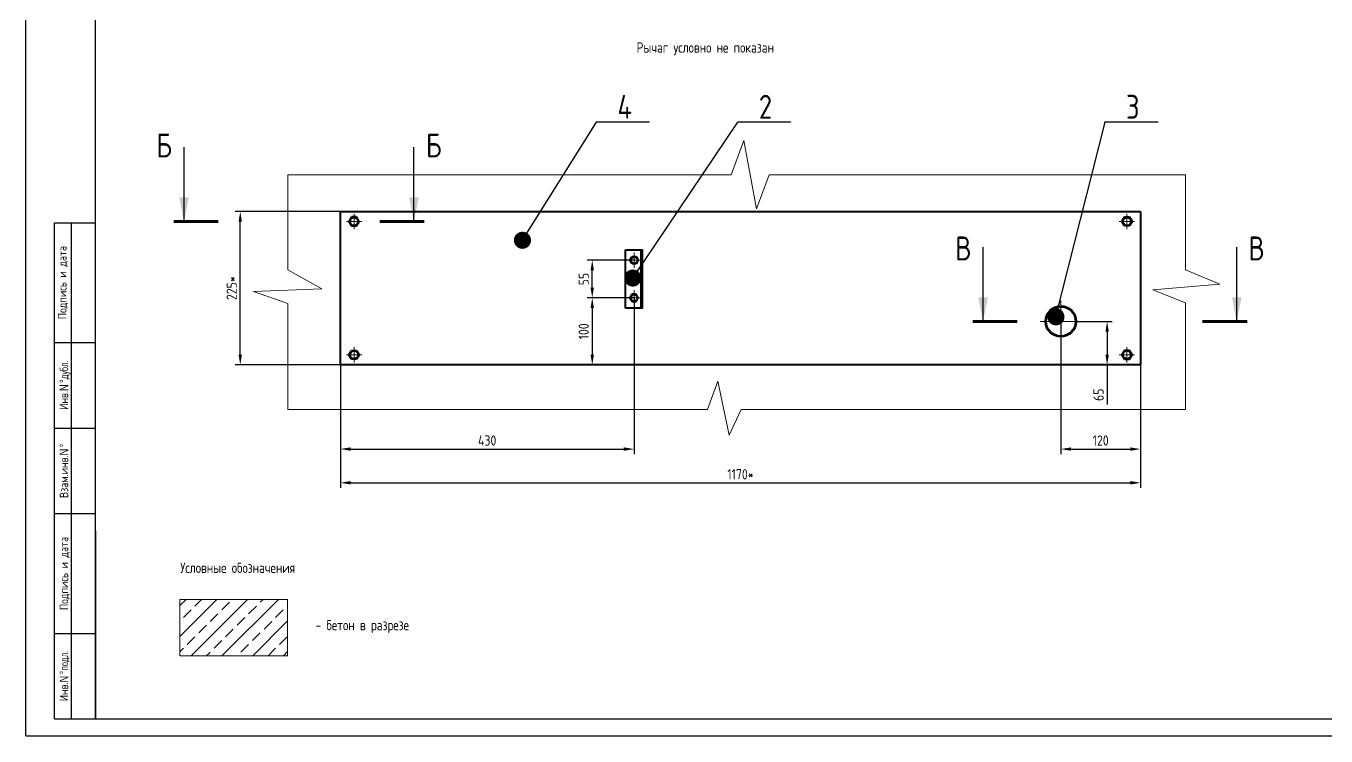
# Model space of a CAD drawing. Header units: millimetres. Extents: x 0 to 1611, y 0 to 420.
# Drawn here: x 0 to 380.1, y 0 to 207.5 of the extents above; entities that cross this region are included whole.
import ezdxf

# ---------------------------------------------------------------- set-up
doc = ezdxf.new("R2010")
doc.units = ezdxf.units.MM
doc.header["$LTSCALE"] = 32.67
doc.header["$PDMODE"] = 3
doc.header["$PDSIZE"] = 0.3125
doc.linetypes.add('CENTER', pattern=[0.6, 0.375, -0.075, 0.075, -0.075])
doc.linetypes.add('Сплошная', pattern=[0])
doc.layers.get('0').update_dxf_attribs({"color": 6, "linetype": 'CONTINUOUS', "lineweight": 25})
doc.layers.get('Defpoints').update_dxf_attribs({"linetype": 'CONTINUOUS', "lineweight": 18})
for name, color, linetype, lineweight in [('3_ALL_AXES', 7, 'CONTINUOUS', 18), ('9_ALL_NOTES', 3, 'CONTINUOUS', 25), ('Основной', 170, 'CONTINUOUS', 40), ('размер', 12, 'CONTINUOUS', 18)]:
    doc.layers.add(name, color=color, linetype=linetype, lineweight=lineweight)
doc.styles.get("Standard").update_dxf_attribs({"font": ''})
doc.styles.add('Style1', font='romans.shx', dxfattribs={"width": 0.8})
doc.styles.get('STANDARD').set_extended_font_data('GostAproe')
doc.dimstyles.get("Standard").update_dxf_attribs({"dimtxt": 4, "dimasz": 5, "dimexe": 2, "dimexo": 0, "dimtad": 1, "dimdec": 4, "dimdsep": 46, "dimtxsty": 'STANDARD', "dimblk": '_FILLED', "dimblk1": '_FILLED', "dimblk2": '_FILLED', "dimcen": 0.09, "dimadec": 4, "dimazin": 2, "dimtol": 1, "dimtp": 0.0001, "dimtm": 0.0001, "dimtfac": 1, "dimtdec": 4, "dimtofl": 0, "dimtmove": 0, "dimatfit": 3, "dimldrblk": '_FILLED', "dimfxl": 1, "dimtolj": 1, "dimarcsym": 0})
doc.dimstyles.new('Копия LIN1', dxfattribs={"dimtxt": 3, "dimasz": 3, "dimexe": 1.5, "dimexo": 0, "dimgap": 1, "dimtad": 1, "dimdec": 0, "dimlfac": 5, "dimzin": 12, "dimdsep": 46, "dimtxsty": 'Style1', "dimcen": 0, "dimclrt": 3, "dimadec": 0, "dimazin": 0, "dimtfac": 1, "dimtdec": 0, "dimtmove": 0, "dimatfit": 3, "dimfxl": 1, "dimtolj": 1, "dimtzin": 12, "dimarcsym": 0})

# ---------------------------------------------------------------- blocks, each defined once
blk = doc.blocks.new('*D67')
at = {"color": 0, "linetype": 'Continuous', "lineweight": -2, "transparency": 16777216}
for p, q in [((307.1, 121.16), (317.64, 121.16)), ((316.14, 118.16), (316.14, 111.48)), ((307.08, 108.48), (317.64, 108.48)), ((316.14, 108.48), (316.14, 96.83))]:
    blk.add_line(p, q, dxfattribs=at)
at = {"color": 0, "linetype": 'Continuous', "transparency": 16777216}
for points in [[(315.64, 118.16), (316.64, 118.16), (316.14, 121.16)], [(315.64, 111.48), (316.64, 111.48), (316.14, 108.48)]]:
    blk.add_solid(points, dxfattribs=at)
at = {"layer": 'Defpoints', "color": 0, "linetype": 'Continuous', "transparency": 16777216}
for p in [(307.1, 121.16), (307.08, 108.48), (316.14, 108.48)]:
    blk.add_point(p, dxfattribs=at)
at = {"color": 3, "linetype": 'Continuous', "transparency": 16777216, "insert": (313.64, 99.72), "char_height": 3, "attachment_point": 5, "rotation": 90, "style": 'Style1'}
blk.add_mtext('\\A1;65', dxfattribs=at)
blk = doc.blocks.new('*D68')
at = {"color": 0, "linetype": 'Сплошная', "lineweight": -2, "transparency": 16777216}
for p, q in [((91.92, 153.28), (61.15, 153.28)), ((62.65, 111.48), (62.65, 150.28)), ((91.92, 108.48), (61.15, 108.48))]:
    blk.add_line(p, q, dxfattribs=at)
at = {"color": 0, "linetype": 'Сплошная', "transparency": 16777216}
for points in [[(62.15, 150.28), (63.15, 150.28), (62.65, 153.28)], [(62.15, 111.48), (63.15, 111.48), (62.65, 108.48)]]:
    blk.add_solid(points, dxfattribs=at)
at = {"layer": 'Defpoints', "color": 0, "linetype": 'Сплошная', "transparency": 16777216}
for p in [(62.65, 153.28), (91.92, 153.28), (91.92, 108.48)]:
    blk.add_point(p, dxfattribs=at)
at = {"color": 3, "linetype": 'Сплошная', "transparency": 16777216, "insert": (60.15, 130.88), "char_height": 3, "attachment_point": 5, "rotation": 90, "style": 'Style1'}
blk.add_mtext('\\A1;225*', dxfattribs=at)
blk = doc.blocks.new('*D69')
at = {"color": 0, "linetype": 'Сплошная', "lineweight": -2, "transparency": 16777216}
for p, q in [((91.92, 108.48), (91.92, 72.5)), ((325.92, 108.48), (325.92, 72.5)), ((94.92, 74), (322.92, 74))]:
    blk.add_line(p, q, dxfattribs=at)
at = {"color": 0, "linetype": 'Сплошная', "transparency": 16777216}
for points in [[(94.92, 74.5), (94.92, 73.5), (91.92, 74)], [(322.92, 74.5), (322.92, 73.5), (325.92, 74)]]:
    blk.add_solid(points, dxfattribs=at)
at = {"layer": 'Defpoints', "color": 0, "linetype": 'Сплошная', "transparency": 16777216}
for p in [(91.92, 108.48), (325.92, 108.48), (325.92, 74)]:
    blk.add_point(p, dxfattribs=at)
at = {"color": 3, "linetype": 'Сплошная', "transparency": 16777216, "insert": (208.92, 76.5), "char_height": 3, "attachment_point": 5, "style": 'Style1'}
blk.add_mtext('\\A1;1170*', dxfattribs=at)
blk = doc.blocks.new('_FILLED')
at = {"color": 0, "linetype": 'ByBlock'}
blk.add_solid([(0, 0), (-1, 0.2), (-1, -0.2)], dxfattribs=at)
blk = doc.blocks.new('*D102')
at = {"color": 0, "linetype": 'Continuous', "lineweight": -2, "transparency": 16777216}
for p, q in [((177.81, 128.04), (177.81, 82.35)), ((91.92, 108.48), (91.92, 82.35)), ((94.92, 83.85), (174.81, 83.85))]:
    blk.add_line(p, q, dxfattribs=at)
at = {"color": 0, "linetype": 'Continuous', "transparency": 16777216}
for points in [[(94.92, 84.35), (94.92, 83.35), (91.92, 83.85)], [(174.81, 84.35), (174.81, 83.35), (177.81, 83.85)]]:
    blk.add_solid(points, dxfattribs=at)
at = {"layer": 'Defpoints', "color": 0, "linetype": 'Continuous', "transparency": 16777216}
for p in [(177.81, 128.04), (91.92, 108.48), (177.81, 83.85)]:
    blk.add_point(p, dxfattribs=at)
at = {"color": 3, "linetype": 'Continuous', "transparency": 16777216, "insert": (134.86, 86.35), "char_height": 3, "attachment_point": 5, "style": 'Style1'}
blk.add_mtext('\\A1;430', dxfattribs=at)
blk = doc.blocks.new('*D103')
at = {"color": 0, "linetype": 'Continuous', "lineweight": -2, "transparency": 16777216}
for p, q in [((302.6, 121.16), (302.6, 82.35)), ((325.92, 121.16), (325.92, 82.35)), ((305.6, 83.85), (322.92, 83.85))]:
    blk.add_line(p, q, dxfattribs=at)
at = {"color": 0, "linetype": 'Continuous', "transparency": 16777216}
for points in [[(305.6, 84.35), (305.6, 83.35), (302.6, 83.85)], [(322.92, 84.35), (322.92, 83.35), (325.92, 83.85)]]:
    blk.add_solid(points, dxfattribs=at)
at = {"layer": 'Defpoints', "color": 0, "linetype": 'Continuous', "transparency": 16777216}
for p in [(302.6, 121.16), (325.92, 121.16), (325.92, 83.85)]:
    blk.add_point(p, dxfattribs=at)
at = {"color": 3, "linetype": 'Continuous', "transparency": 16777216, "insert": (314.26, 86.35), "char_height": 3, "attachment_point": 5, "style": 'Style1'}
blk.add_mtext('\\A1;120', dxfattribs=at)
blk = doc.blocks.new('*D111')
at = {"color": 0, "linetype": 'Continuous', "lineweight": -2, "transparency": 16777216}
for p, q in [((177.81, 139.04), (164.08, 139.04)), ((165.58, 131.04), (165.58, 136.04)), ((177.81, 128.04), (164.08, 128.04))]:
    blk.add_line(p, q, dxfattribs=at)
at = {"color": 0, "linetype": 'Continuous', "transparency": 16777216}
for points in [[(165.08, 136.04), (166.08, 136.04), (165.58, 139.04)], [(165.08, 131.04), (166.08, 131.04), (165.58, 128.04)]]:
    blk.add_solid(points, dxfattribs=at)
at = {"layer": 'Defpoints', "color": 0, "linetype": 'Continuous', "transparency": 16777216}
for p in [(165.58, 139.04), (177.81, 139.04), (177.81, 128.04)]:
    blk.add_point(p, dxfattribs=at)
at = {"color": 3, "linetype": 'Continuous', "transparency": 16777216, "insert": (163.08, 133.54), "char_height": 3, "attachment_point": 5, "rotation": 90, "style": 'Style1'}
blk.add_mtext('\\A1;55', dxfattribs=at)
blk = doc.blocks.new('*D120')
at = {"color": 0, "linetype": 'Continuous', "lineweight": -2, "transparency": 16777216}
for p, q in [((177.81, 128.04), (164.08, 128.04)), ((165.58, 125.04), (165.58, 111.48)), ((177.81, 108.48), (164.08, 108.48))]:
    blk.add_line(p, q, dxfattribs=at)
at = {"color": 0, "linetype": 'Continuous', "transparency": 16777216}
for points in [[(165.08, 125.04), (166.08, 125.04), (165.58, 128.04)], [(165.08, 111.48), (166.08, 111.48), (165.58, 108.48)]]:
    blk.add_solid(points, dxfattribs=at)
at = {"layer": 'Defpoints', "color": 0, "linetype": 'Continuous', "transparency": 16777216}
for p in [(177.81, 128.04), (165.58, 108.48), (177.81, 108.48)]:
    blk.add_point(p, dxfattribs=at)
at = {"color": 3, "linetype": 'Continuous', "transparency": 16777216, "insert": (163.08, 118.26), "char_height": 3, "attachment_point": 5, "rotation": 90, "style": 'Style1'}
blk.add_mtext('\\A1;100', dxfattribs=at)

msp = doc.modelspace()

# ---------------------------------------------------------------- hatches: boundary and pattern name
at = {"linetype": 'Continuous'}
h = msp.add_hatch(dxfattribs=at)
h.set_pattern_fill('ANSI31', color=256, angle=90, style=0, pattern_type=2)
h.set_pattern_definition([(135, (277.124, -552.743), (-30.3958, -30.3958), [])])
edge = h.paths.add_edge_path()
edge.add_line((327.124, 36.507), (327.724, 36.507))
edge.add_line((327.724, 36.507), (327.724, 27.863))
edge.add_spline(control_points=[(327.724, 27.863), (327.626, 27.832), (327.428, 27.774), (327.226, 27.723), (327.124, 27.698)], knot_values=[0, 0, 0, 0, 0.5, 1, 1, 1, 1], degree=3, periodic=0)
edge.add_line((327.124, 27.698), (327.124, 36.507))
edge = h.paths.add_edge_path()
edge.add_line((327.724, 41.007), (327.124, 41.007))
edge.add_line((327.124, 41.007), (327.124, 47.257))
edge.add_line((327.124, 47.257), (334.966, 47.257))
edge.add_spline(control_points=[(334.966, 47.257), (334.998, 47.157), (335.06, 46.957), (335.119, 46.757), (335.148, 46.657)], knot_values=[0, 0, 0, 0, 0.5, 1, 1, 1, 1], degree=3, periodic=0)
edge.add_line((335.148, 46.657), (327.724, 46.657))
edge.add_line((327.724, 46.657), (327.724, 41.007))
at = {"layer": '3_ALL_AXES', "linetype": 'Сплошная'}
h = msp.add_hatch(dxfattribs=at)
h.set_pattern_fill('ANSI33', color=256)
h.set_pattern_definition([(45, (0, 2.054), (-4.49013, 4.49013), []), (45, (4.49, 2.054), (-4.49013, 4.49013), [3.175, -1.5875])])
h.paths.add_polyline_path([(45.026, 39.93), (45.026, 23.444), (76.505, 23.444), (76.505, 39.93)])

# ---------------------------------------------------------------- linework, layer by layer
at = {"linetype": 'Continuous'}
for p, q in [((0, 0), (0, 420)), ((20.3, 4.998), (20.3, 415)), ((8.3, 5), (8.3, 150)), ((8.3, 150), (20.3, 150)), ((13.3, 5), (13.3, 150)), ((20.3, 5), (20.3, 150)), ((8.3, 115), (20.3, 115)), ((8.3, 90), (20.3, 90)), ((8.3, 65), (20.3, 65)), ((20.3, 60), (20.3, 5)), ((8.3, 30), (20.3, 30)), ((8.3, 5), (20.3, 5)), ((20.3, 5), (589.3, 5)), ((0, 0), (594, 0))]:
    msp.add_line(p, q, dxfattribs=at)
at = {"color": 2, "linetype": 'Continuous'}
for p, q in [((182.189, 179.429), (166.816, 179.429)), ((223.547, 179.429), (208.174, 179.429)), ((330.892, 179.429), (315.519, 179.429))]:
    msp.add_line(p, q, dxfattribs=at)
at = {"linetype": 'Continuous', "lineweight": 100}
for p, q in [((56.211, 150.379), (43.211, 150.379)), ((103.434, 150.379), (116.434, 150.379)), ((289.846, 121.164), (276.846, 121.164)), ((344.052, 121.164), (357.052, 121.164))]:
    msp.add_line(p, q, dxfattribs=at)
at = {"color": 2, "linetype": 'Continuous'}
for centre in [(166.816, 179.429), (182.189, 179.429), (208.174, 179.429), (223.547, 179.429), (315.519, 179.429), (330.892, 179.429)]:
    msp.add_circle(centre, 0.05, dxfattribs=at)
at = {"layer": '3_ALL_AXES', "linetype": 'Сплошная'}
for p, q in [((95.922, 152.629), (95.922, 148.129)), ((321.922, 152.629), (321.922, 148.129)), ((93.672, 150.379), (98.172, 150.379)), ((319.672, 150.379), (324.172, 150.379)), ((177.807, 141.295), (177.807, 136.795)), ((175.557, 139.045), (180.057, 139.045)), ((177.807, 125.795), (177.807, 130.295)), ((175.557, 128.045), (180.057, 128.045)), ((93.672, 111.379), (98.172, 111.379)), ((95.922, 113.629), (95.922, 109.129)), ((319.672, 111.379), (324.172, 111.379)), ((321.922, 113.629), (321.922, 109.129))]:
    msp.add_line(p, q, dxfattribs=at)
at = {"layer": '3_ALL_AXES', "linetype": 'CENTER'}
for p, q in [((302.6, 127.164), (302.6, 115.164)), ((296.6, 121.164), (308.6, 121.164))]:
    msp.add_line(p, q, dxfattribs=at)
at = {"layer": '3_ALL_AXES', "linetype": 'Сплошная'}
msp.add_lwpolyline([(45.026, 39.93), (76.505, 39.93), (76.505, 23.444), (45.026, 23.444)], close=True, dxfattribs=at)
at = {"layer": 'Основной', "linetype": 'Continuous'}
for p, q in [((91.922, 108.479), (91.922, 153.279)), ((91.922, 153.279), (325.922, 153.279)), ((325.922, 153.279), (325.922, 108.479)), ((95.172, 151.679), (94.421, 150.379)), ((94.421, 150.379), (95.172, 149.079)), ((96.673, 151.679), (95.172, 151.679)), ((95.172, 149.079), (96.673, 149.079)), ((97.424, 150.379), (96.673, 151.679)), ((96.673, 149.079), (97.424, 150.379)), ((320.421, 150.379), (321.172, 151.679)), ((321.172, 149.079), (320.421, 150.379)), ((321.172, 151.679), (322.673, 151.679)), ((322.673, 149.079), (321.172, 149.079)), ((322.673, 151.679), (323.424, 150.379)), ((323.424, 150.379), (322.673, 149.079)), ((176.607, 139.045), (177.207, 140.084)), ((177.207, 138.005), (176.607, 139.045)), ((177.207, 140.084), (178.407, 140.084)), ((178.407, 138.005), (177.207, 138.005)), ((178.407, 140.084), (179.007, 139.045)), ((179.007, 139.045), (178.407, 138.005)), ((177.207, 129.084), (176.607, 128.045)), ((176.607, 128.045), (177.207, 127.005)), ((178.407, 129.084), (177.207, 129.084)), ((177.207, 127.005), (178.407, 127.005)), ((179.007, 128.045), (178.407, 129.084)), ((178.407, 127.005), (179.007, 128.045)), ((94.421, 111.379), (95.172, 112.679)), ((95.172, 110.079), (94.421, 111.379)), ((95.172, 112.679), (96.673, 112.679)), ((96.673, 112.679), (97.424, 111.379)), ((97.424, 111.379), (96.673, 110.079)), ((321.172, 112.679), (320.421, 111.379)), ((320.421, 111.379), (321.172, 110.079)), ((322.673, 112.679), (321.172, 112.679)), ((323.424, 111.379), (322.673, 112.679)), ((322.673, 110.079), (323.424, 111.379)), ((325.922, 108.479), (91.922, 108.479)), ((96.673, 110.079), (95.172, 110.079)), ((321.172, 110.079), (322.673, 110.079))]:
    msp.add_line(p, q, dxfattribs=at)
at = {"layer": 'Основной'}
for p, q in [((175.307, 125.045), (175.307, 142.045)), ((175.307, 142.045), (180.307, 142.045)), ((179.907, 125.045), (179.907, 142.045)), ((180.307, 125.045), (180.307, 142.045)), ((180.307, 125.045), (175.307, 125.045))]:
    msp.add_line(p, q, dxfattribs=at)
at = {"layer": 'Основной', "linetype": 'Continuous'}
for centre, radius in [((95.922, 150.379), 1.17), ((321.922, 150.379), 1.17), ((177.807, 139.045), 0.935), ((177.807, 128.045), 0.935), ((302.6, 121.164), 4.5), ((302.6, 121.164), 4.3), ((95.922, 111.379), 1.17), ((321.922, 111.379), 1.17)]:
    msp.add_circle(centre, radius, dxfattribs=at)
at = {"layer": 'размер', "linetype": 'ByBlock', "lineweight": 18, "ltscale": 0.5}
for p, q in [((209.93, 174.047), (206.177, 164.017)), ((213.622, 154.027), (209.93, 174.047)), ((206.177, 164.017), (76.551, 164.033)), ((76.551, 136.221), (76.551, 164.033)), ((217.361, 164.017), (213.622, 154.027)), ((339.088, 164.017), (217.361, 164.017)), ((339.088, 164.017), (339.088, 136.231)), ((76.551, 136.221), (86.54, 130.721)), ((339.088, 136.231), (349.077, 132.02)), ((86.54, 130.721), (66.52, 129.935)), ((66.52, 129.935), (76.551, 126.414)), ((349.077, 132.02), (329.518, 130.428)), ((329.518, 130.428), (339.088, 126.578)), ((76.551, 95.438), (76.551, 126.414)), ((339.088, 95.438), (339.088, 126.578)), ((202.259, 103.733), (199.31, 95.438)), ((205.619, 87.918), (202.259, 103.733)), ((199.31, 95.438), (76.551, 95.438)), ((209.105, 95.438), (205.619, 87.918)), ((339.088, 95.438), (209.105, 95.438))]:
    msp.add_line(p, q, dxfattribs=at)

# ---------------------------------------------------------------- texts
at = {"color": 2, "linetype": 'Continuous'}
for s, p in [('4', (172.958, 180.372)), ('2', (214.317, 180.372)), ('3', (321.661, 180.372))]:
    msp.add_text(s, height=7, dxfattribs=at).set_placement(p)
at = {"linetype": 'Continuous', "char_height": 7, "width": 5.00391, "line_spacing_factor": 0.9}
for s, insert, attachment_point in [('Б', (38.089, 176.092), 1), ('Б', (121.556, 176.092), 3), ('В', (271.724, 145.982), 1), ('В', (362.174, 145.982), 3)]:
    msp.add_mtext(s, dxfattribs=dict(at, insert=insert, attachment_point=attachment_point))
at = {"linetype": 'Continuous', "insert": (10.8, 132.5), "char_height": 2.5, "width": 34.88, "attachment_point": 5, "rotation": 90, "style": 'Style1'}
msp.add_mtext('Подпись и дата', dxfattribs=at)
at = {"linetype": 'Continuous', "char_height": 2.5, "width": 32.84505, "attachment_point": 2, "rotation": 90, "line_spacing_factor": 0.9, "style": 'Style1'}
for s, insert in [('Инв.\\fgdt;{\\fgdt;N}{\\ftxt.shx;\\W0.166667;\\H2.500000; }{\\fgdt;~}\\fGost_A_proe;дубл.', (9.842, 102.5)), ('Взам.инв.\\fgdt;{\\fgdt;N}{\\ftxt.shx;\\W0.166667;\\H2.500000; }{\\fgdt;~}', (9.842, 77.5)), ('Подпись и дата', (9.842, 47.5)), ('Инв.\\fgdt;{\\fgdt;N}{\\ftxt.shx;\\W0.166667;\\H2.500000; }{\\fgdt;~}\\fGost_A_proe;подл.', (9.842, 17.5))]:
    msp.add_mtext(s, dxfattribs=dict(at, insert=insert))
at = {"layer": '9_ALL_NOTES', "linetype": 'Continuous', "char_height": 3, "attachment_point": 1, "line_spacing_factor": 1.2}
for s, insert, width in [('Рычаг условно не показан', (178.563, 202.707), 83.65905), ('Условные обозначения', (45.117, 50.649), 124.67302), ('\\A1;- бетон в разрезе', (84.662, 33.899), 62.13524)]:
    msp.add_mtext(s, dxfattribs=dict(at, insert=insert, width=width))

# ---------------------------------------------------------------- dimensions: what is measured, and where the dimension line sits
at = {"linetype": 'Сплошная'}
dim = msp.add_linear_dim(base=(62.647, 153.279), p1=(91.922, 108.479), p2=(91.922, 153.279), angle=90, text='225*', dimstyle='Копия LIN1', dxfattribs=at)
dim.commit()
dim.dimension.update_dxf_attribs({"geometry": '*D68', "text_midpoint": (60.147, 130.879)})
at = {"linetype": 'Continuous'}
dim = msp.add_linear_dim(base=(165.579, 139.045), p1=(177.807, 128.045), p2=(177.807, 139.045), angle=90, dimstyle='Копия LIN1', dxfattribs=at)
dim.commit()
dim.dimension.update_dxf_attribs({"geometry": '*D111', "text_midpoint": (163.079, 133.545)})
for base, p1, p2, text, picture, middle in [((177.807, 83.847), (91.922, 108.479), (177.807, 128.045), '430', '*D102', (134.865, 86.347)), ((325.922, 83.847), (302.6, 121.164), (325.922, 121.164), '120', '*D103', (314.261, 86.347))]:
    dim = msp.add_linear_dim(base=base, p1=p1, p2=p2, text=text, dimstyle='Копия LIN1', dxfattribs=at)
    dim.commit()
    dim.dimension.update_dxf_attribs({"geometry": picture, "text_midpoint": middle})
dim = msp.add_linear_dim(base=(165.579, 108.479), p1=(177.807, 128.045), p2=(177.807, 108.479), angle=90, text='100', dimstyle='Копия LIN1', dxfattribs=at)
dim.commit()
dim.dimension.update_dxf_attribs({"geometry": '*D120', "text_midpoint": (163.079, 118.262)})
dim = msp.add_linear_dim(base=(316.144, 108.479), p1=(307.1, 121.164), p2=(307.083, 108.479), angle=270, text='65', dimstyle='Копия LIN1', dxfattribs=at)
dim.commit()
dim.dimension.update_dxf_attribs({"geometry": '*D67', "text_midpoint": (316.144, 99.716), "dimtype": 160})
at = {"linetype": 'Сплошная'}
dim = msp.add_linear_dim(base=(325.922, 74.001), p1=(91.922, 108.479), p2=(325.922, 108.479), text='<>*', dimstyle='Копия LIN1', dxfattribs=at)
dim.commit()
dim.dimension.update_dxf_attribs({"geometry": '*D69', "text_midpoint": (208.922, 76.501)})

# ---------------------------------------------------------------- leaders
at = {"linetype": 'Continuous'}
for points, override in [([(145.165, 144.866), (166.816, 179.429)], {"dimtad": 0, "dimldrblk": 'DOT'}), ([(177.453, 133.836), (208.174, 179.429)], {"dimtad": 0, "dimldrblk": 'DOT'}), ([(301.176, 122.485), (315.519, 179.429)], {"dimtad": 0, "dimldrblk": 'DOT'}), ([(46.211, 150.379), (46.211, 172.084)], {"dimasz": 7, "dimtad": 0}), ([(113.434, 150.379), (113.434, 172.084)], {"dimasz": 7, "dimtad": 0}), ([(279.846, 121.164), (279.846, 142.869)], {"dimasz": 7, "dimtad": 0}), ([(354.052, 121.164), (354.052, 142.869)], {"dimasz": 7, "dimtad": 0})]:
    msp.add_leader(points, dimstyle='STANDARD', override=override, dxfattribs=at)

doc.saveas('drawing.dxf')
